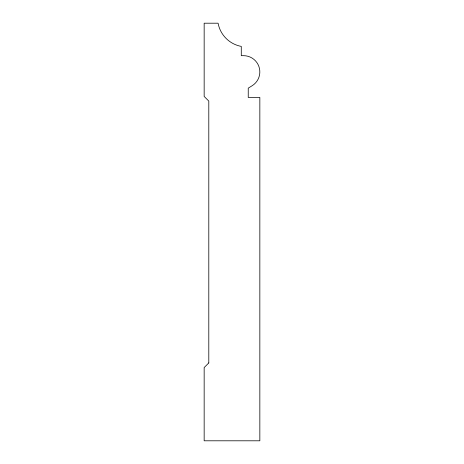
<?xml version="1.0" encoding="UTF-8"?>
<svg xmlns="http://www.w3.org/2000/svg" width="464" height="464" viewBox="0 0 464 464"><rect width="100%" height="100%" fill="white"/><g stroke="black" fill="none" stroke-linecap="round" stroke-linejoin="round"><path stroke-width="0.7" d="M208.8 362.918L204.16 367.558L204.16 440.8L259.84 440.8L259.84 97.44L248.24 97.44L248.24 88.16L252.178 85.707A16.24 16.24 0 0 0 243.6 55.68L241.28 55.68L241.28 46.4A28.948 28.948 0 0 1 218.08 23.2L204.16 23.2L204.16 96.442L208.8 101.082L208.8 362.918"/></g></svg>
